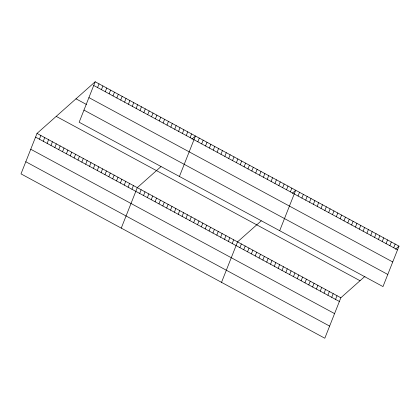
<?xml version="1.0" encoding="UTF-8"?>
<svg xmlns="http://www.w3.org/2000/svg" width="420" height="420" viewBox="0 0 420 420"><rect width="100%" height="100%" fill="white"/><g stroke="black" fill="none" stroke-linecap="round" stroke-linejoin="round"><path stroke-width="0.63" d="M95.183 81.769L79.16 122.231L382.982 286.587L399 246.125L95.183 81.769L37.018 133.413L21 173.875L324.818 338.231L340.841 297.769L364.975 276.339M39.412 139.198L40.877 135.497M43.265 141.283L44.73 137.587M47.124 143.372L48.589 139.671M50.977 145.457L52.448 141.755M54.836 147.546L56.301 143.845M58.69 149.63L60.16 145.929M62.549 151.715L64.013 148.013M66.402 153.804L67.872 150.103M70.261 155.888L71.726 152.187M97.571 87.554L99.036 83.853M74.114 157.972L75.584 154.271M101.425 89.644L102.895 85.942M77.973 160.062L79.438 156.361M105.284 91.728L106.748 88.027M81.827 162.146L83.296 158.445M109.137 93.812L110.607 90.111M85.685 164.231L87.15 160.529M112.996 95.902L114.461 92.201M89.539 166.32L91.009 162.619M116.849 97.986L118.319 94.285M93.398 168.404L94.862 164.703M120.708 100.07L122.173 96.369M97.256 170.489L98.721 166.787M124.561 102.16L126.032 98.459M101.11 172.578L102.575 168.877M128.42 104.244L129.885 100.543M104.969 174.662L106.433 170.961M132.279 106.328L133.744 102.627M108.822 176.747L110.287 173.045M136.133 108.418L137.597 104.717M112.681 178.836L114.145 175.135M139.991 110.502L141.456 106.801M116.534 180.92L117.999 177.219M143.845 112.586L145.309 108.885M120.393 183.005L121.858 179.303M147.703 114.676L149.168 110.975M124.246 185.094L125.711 181.393M151.557 116.76L153.022 113.059M128.105 187.178L129.57 183.477M155.416 118.844L156.881 115.143M131.959 189.263L133.423 185.566M159.269 120.934L160.734 117.233M121.259 228.113L137.282 187.651L160.97 166.619M163.128 123.018L164.593 119.317M139.671 193.436L141.136 189.735M166.982 125.102L168.446 121.401M143.53 195.526L144.995 191.825M170.84 127.192L172.305 123.491M147.383 197.61L148.848 193.909M174.694 129.276L176.159 125.575M151.242 199.694L152.707 195.993M178.553 131.365L180.017 127.664M155.096 201.784L156.56 198.083M182.406 133.45L183.871 129.749M158.954 203.868L160.419 200.167M186.265 135.534L187.73 131.833M162.808 205.952L164.273 202.251M190.118 137.624L191.583 133.922M166.666 208.042L168.131 204.341M179.419 176.468L195.442 136.007L191.951 139.104M170.52 210.126L171.985 206.425M197.831 141.792L199.295 138.091M174.379 212.21L175.844 208.509M201.689 143.882L203.154 140.18M178.232 214.3L179.697 210.599M205.543 145.966L207.008 142.265M182.091 216.384L183.556 212.683M209.402 148.05L210.866 144.349M185.945 218.468L187.409 214.767M213.255 150.14L214.72 146.438M189.803 220.558L191.268 216.857M217.114 152.224L218.578 148.523M193.657 222.642L195.122 218.941M220.967 154.308L222.432 150.607M197.516 224.726L198.98 221.025M224.826 156.398L226.291 152.696M201.369 226.816L202.834 223.115M228.679 158.482L230.144 154.78M205.228 228.9L206.692 225.199M232.538 160.566L234.003 156.865M209.081 230.984L210.546 227.283M236.392 162.655L237.857 158.954M212.94 233.074L214.405 229.373M240.251 164.74L241.715 161.038M216.793 235.158L218.258 231.457M244.104 166.824L245.569 163.123M220.652 237.242L222.117 233.541M247.963 168.913L249.428 165.212M224.506 239.332L225.971 235.631M251.816 170.998L253.281 167.297M228.365 241.416L229.829 237.715M255.675 173.082L257.14 169.381M232.218 243.5L233.683 239.804M259.529 175.172L260.993 171.47M221.524 282.35L237.542 241.889L261.23 220.857M263.387 177.256L264.852 173.554M239.904 247.658L241.369 243.957M267.241 179.34L268.706 175.644M243.726 249.727L245.191 246.026M271.1 181.429L272.564 177.728M247.553 251.8L249.018 248.099M274.953 183.514L276.418 179.812M251.381 253.869L252.845 250.168M278.812 185.603L280.276 181.902M255.208 255.938L256.673 252.236M282.665 187.688L284.135 183.986M259.03 258.006L260.495 254.305M286.524 189.772L287.989 186.071M262.857 260.075L264.322 256.373M290.377 191.861L291.848 188.16M266.684 262.148L268.149 258.447M279.683 230.706L295.701 190.244L292.21 193.342M270.512 264.217L271.976 260.516M298.064 196.014L299.528 192.313M274.334 266.285L275.798 262.584M301.885 198.083L303.356 194.381M278.161 268.354L279.625 264.653M305.713 200.156L307.178 196.455M281.988 270.428L283.453 266.726M309.54 202.225L311.005 198.524M285.81 272.496L287.28 268.795M313.367 204.293L314.832 200.592M289.637 274.565L291.102 270.863M317.189 206.362L318.654 202.661M293.465 276.633L294.929 272.932M321.017 208.43L322.481 204.734M297.292 278.702L298.756 275M324.844 210.504L326.308 206.803M301.114 280.775L302.584 277.074M328.671 212.572L330.136 208.871M304.941 282.844L306.406 279.143M332.493 214.641L333.958 210.94M308.768 284.912L310.233 281.211M336.32 216.709L337.785 213.008M312.596 286.981L314.06 283.28M340.147 218.783L341.612 215.082M316.418 289.055L317.887 285.353M343.975 220.852L345.44 217.151M320.245 291.123L321.709 287.422M347.797 222.92L349.262 219.219M324.072 293.192L325.537 289.49M351.624 224.989L353.089 221.288M327.899 295.26L329.364 291.559M355.451 227.062L356.916 223.361M331.721 297.329L333.186 293.632M359.273 229.131L360.743 225.43M335.548 299.402L337.013 295.701M363.101 231.2L364.565 227.498M366.928 233.268L368.393 229.567M370.755 235.337L372.22 231.635M374.577 237.41L376.047 233.709M378.404 239.479L379.869 235.778M382.231 241.547L383.696 237.846M386.059 243.616L387.524 239.915M389.881 245.69L391.351 241.988M393.708 247.758L395.173 244.057M395.509 249.223L399 246.125M93.713 85.47L397.535 249.827M88.914 97.603L392.731 261.959M75.989 98.81L86.452 104.475M83.963 110.098L387.781 274.454M56.212 116.371L360.034 280.728M37.018 133.413L340.841 297.769M35.553 137.114L339.376 301.471M30.749 149.247L334.572 313.604M25.804 161.742L329.621 326.099"/></g></svg>
